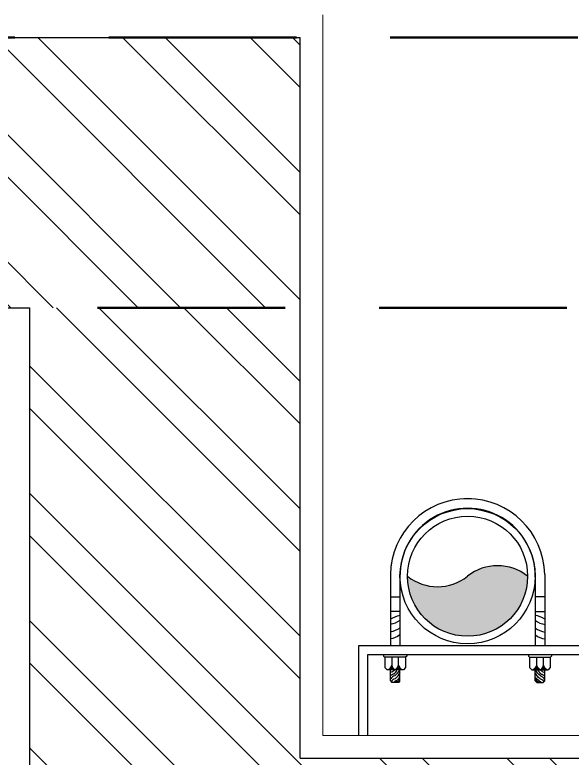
# Model space of a CAD drawing. Header units: inches. Extents: x -190799 to -189704, y -49100 to -46985.
# Drawn here: x -190022.61 to -190004.05, y -47372.37 to -47347.62 of the extents above; entities that cross this region are included whole.
import ezdxf

# ---------------------------------------------------------------- set-up
doc = ezdxf.new("R2010")
doc.units = ezdxf.units.IN
doc.header["$LTSCALE"] = 25
doc.header["$MEASUREMENT"] = 0
doc.linetypes.add('DASHED2', pattern=[0.375, 0.25, -0.125])
doc.layers.get('0').update_dxf_attribs({"lineweight": 0})
for name, color, linetype, lineweight in [('CWS', 180, 'Continuous', 18), ('PLASTER LINE', 1, 'Continuous', 5), ('PP-BEAM', 104, 'DASHED2', 50), ('PP-TOILET 4', 3, 'Continuous', 13), ('PP-WALL', 7, 'Continuous', 30), ('sechatch', 8, 'Continuous', 0), ('SH - ANGLE SUPPORT', 7, 'Continuous', 30)]:
    doc.layers.add(name, color=color, linetype=linetype, lineweight=lineweight)
doc.layers.add('SH - RWP', color=140, linetype='Continuous')
pattern_1 = [(315, (-190005.5472014655, -48317.74396592096), (2.121320343559643, 2.121320343559641), []), (315, (-190005.5472014655, -48319.15817948098), (2.121320343559643, 2.121320343559641), [])]

# ---------------------------------------------------------------- blocks, each defined once
blk = doc.blocks.new('*X19')
at = {"color": 0}
for p, q in [((113.6040440224238, 341.4692042597887), (113.7240518539459, 341.5892120913109)), ((113.7279130090329, 341.4162965511011), (114.3176786467903, 342.0060621888587)), ((113.8423566890578, 341.3539635358294), (114.318169125598, 341.8297759723697)), ((113.9481308900426, 341.2829610415177), (114.3186596044057, 341.6534897558808)), ((114.0456951115147, 341.2037485676931), (114.3191500832134, 341.4772035393918)), ((114.1352787081868, 341.1165554690687), (114.3196405620211, 341.3009173229029)), ((114.2169109186877, 341.0214109842728), (114.3201310408288, 341.1246311064139)), ((114.2904245531791, 340.9181479234677), (114.3206215196365, 340.948344889925))]:
    blk.add_line(p, q, dxfattribs=at)
blk = doc.blocks.new('rwp')
at = {"layer": 'SH - RWP', "lineweight": 30}
h = blk.add_hatch(color=256, dxfattribs=at)
edge = h.paths.add_edge_path()
edge.add_ellipse((-188950.0968138671, -47122.30944276684), major_axis=(1.131884257421873, -1.131884257421873), ratio=1, start_angle=96.33861705314149, end_angle=173.6613829461683, ccw=False)
edge.add_ellipse((-188951.0968138671, -47121.05951319105), major_axis=(-1.414213562374951, -1.414213562374951), ratio=0.9999999999973742, start_angle=-45.000000000959574, end_angle=135.0000000008091, ccw=False)
edge.add_ellipse((-188952.0968138671, -47119.80958361528), major_axis=(-1.131884257421873, -1.131884257421873), ratio=1, start_angle=6.338617053141469, end_angle=83.66138294415512)
at = {"layer": 'SH - ANGLE SUPPORT'}
for p, q in [((-188953.666458093, -47121.00095880189, -967.949206592016), (-188953.6664580929, -47123.36738670984, -967.949206592016)), ((-188953.6664580924, -47121.00102040151, -967.949206592016), (-188953.6664580924, -47123.36744830938, -967.949206592016)), ((-188948.5271924546, -47121.00095880189, -967.949206592016), (-188948.5271924547, -47123.36738670984, -967.949206592016)), ((-188948.5271924541, -47121.00102040151, -967.949206592016), (-188948.5271924541, -47123.36744830938, -967.949206592016)), ((-188953.346458093, -47121.07673970977, -967.949206592016), (-188953.346458093, -47123.36738670984, -967.949206592016)), ((-188953.3464580924, -47121.07680130939, -967.949206592016), (-188953.3464580924, -47123.36744830938, -967.949206592016)), ((-188948.8471924546, -47121.07673970977, -967.949206592016), (-188948.8471924546, -47123.36738670984, -967.949206592016)), ((-188948.8471924541, -47121.07680130939, -967.949206592016), (-188948.8471924541, -47123.36744830938, -967.949206592016)), ((-188953.666458093, -47121.74960115636, -967.949206592016), (-188953.346458093, -47121.74960115636, -967.949206592016)), ((-188953.6664580924, -47121.74966275599, -967.949206592016), (-188953.3464580924, -47121.74966275599, -967.949206592016)), ((-188948.5271924547, -47121.74960115636, -967.949206592016), (-188948.8471924546, -47121.74960115636, -967.949206592016)), ((-188948.5271924546, -47121.74960115636, -967.949206592016), (-188948.8471924546, -47121.74960115636, -967.949206592016)), ((-188948.5271924541, -47121.74966275599, -967.949206592016), (-188948.8471924541, -47121.74966275599, -967.949206592016)), ((-188948.5271924541, -47121.74966275599, -967.949206592016), (-188948.8471924541, -47121.74966275599, -967.949206592016)), ((-188953.3368398501, -47122.23073078197, -967.949206592016), (-188953.6568398502, -47122.23073078197, -967.949206592016)), ((-188953.3368398497, -47122.23079238168, -967.949206592016), (-188953.6568398497, -47122.23079238168, -967.949206592016)), ((-188948.8568106974, -47122.23073078197, -967.949206592016), (-188948.5368106973, -47122.23073078197, -967.949206592016)), ((-188948.8568106974, -47122.23073078197, -967.949206592016), (-188948.5368106973, -47122.23073078197, -967.949206592016)), ((-188948.8568106969, -47122.23079238168, -967.949206592016), (-188948.5368106969, -47122.23079238168, -967.949206592016)), ((-188948.8568106967, -47122.23079238168, -967.949206592016), (-188948.5368106969, -47122.23079238168, -967.949206592016)), ((-188953.8903525634, -47123.66232684848, -967.949206592016), (-188953.8903525634, -47123.72276761325, -967.949206592016)), ((-188953.8903525629, -47123.66238844811, -967.949206592016), (-188953.8903525629, -47123.7228292129, -967.949206592016)), ((-188953.8903525634, -47123.72276761325, -967.949206592016), (-188953.8576660083, -47123.75545416848, -967.949206592016)), ((-188953.8903525629, -47123.7228292129, -967.949206592016), (-188953.8576660078, -47123.75551576811, -967.949206592016)), ((-188953.1230232861, -47123.72276761336, -967.949206592016), (-188953.1605923556, -47123.76033668287, -967.949206592016)), ((-188953.1230232855, -47123.7228292129, -967.949206592016), (-188953.160592355, -47123.76039828252, -967.949206592016)), ((-188953.1230232861, -47123.66232684848, -967.949206592016), (-188953.1230232861, -47123.72276761336, -967.949206592016)), ((-188953.1230232855, -47123.66238844811, -967.949206592016), (-188953.1230232855, -47123.7228292129, -967.949206592016)), ((-188949.0708570933, -47123.66232684848, -967.949206592016), (-188949.0708570933, -47123.72276761336, -967.949206592016)), ((-188949.0708570928, -47123.66238844811, -967.949206592016), (-188949.0708570928, -47123.7228292129, -967.949206592016)), ((-188949.0708570933, -47123.72276761336, -967.949206592016), (-188949.0332880238, -47123.76033668287, -967.949206592016)), ((-188949.0708570928, -47123.7228292129, -967.949206592016), (-188949.0332880233, -47123.76039828252, -967.949206592016)), ((-188948.3035278159, -47123.72276761325, -967.949206592016), (-188948.3362143711, -47123.75545416848, -967.949206592016)), ((-188948.3035278155, -47123.7228292129, -967.949206592016), (-188948.3362143706, -47123.75551576811, -967.949206592016)), ((-188948.3035278159, -47123.66232684848, -967.949206592016), (-188948.3035278159, -47123.72276761325, -967.949206592016)), ((-188948.3035278155, -47123.66238844811, -967.949206592016), (-188948.3035278155, -47123.7228292129, -967.949206592016)), ((-188953.1557098411, -47123.75545416848, -967.949206592016), (-188953.8576660083, -47123.75545416848, -967.949206592016)), ((-188953.1557098406, -47123.75551576811, -967.949206592016), (-188953.8576660078, -47123.75551576811, -967.949206592016)), ((-188953.8531016355, -47123.76033668287, -967.949206592016), (-188953.8531016355, -47124.10285181779, -967.949206592016)), ((-188953.8531016349, -47123.76039828252, -967.949206592016), (-188953.8531016349, -47124.10291341739, -967.949206592016)), ((-188953.6144727311, -47123.75545416848, -967.949206592016), (-188953.6144727311, -47124.02564460496, -967.949206592016)), ((-188953.6144727307, -47123.75551576811, -967.949206592016), (-188953.6144727307, -47124.02570620461, -967.949206592016)), ((-188953.3992218002, -47124.02622438787, -967.949206592016), (-188953.3992218002, -47123.75545416848, -967.949206592016)), ((-188953.3992217998, -47124.02628598752, -967.949206592016), (-188953.3992217998, -47123.75551576811, -967.949206592016)), ((-188953.1605923556, -47123.76033668287, -967.949206592016), (-188953.1605923556, -47124.10285181779, -967.949206592016)), ((-188953.160592355, -47123.76039828252, -967.949206592016), (-188953.160592355, -47124.10291341739, -967.949206592016)), ((-188949.0381705383, -47123.75545416848, -967.949206592016), (-188948.3362143711, -47123.75545416848, -967.949206592016)), ((-188949.0381705376, -47123.75551576811, -967.949206592016), (-188948.3362143706, -47123.75551576811, -967.949206592016)), ((-188949.0332880238, -47123.76033668287, -967.949206592016), (-188949.0332880238, -47124.10285181779, -967.949206592016)), ((-188949.0332880233, -47123.76039828252, -967.949206592016), (-188949.0332880233, -47124.10291341739, -967.949206592016)), ((-188948.794658579, -47124.02622438787, -967.949206592016), (-188948.794658579, -47123.75545416848, -967.949206592016)), ((-188948.7946585786, -47124.02628598752, -967.949206592016), (-188948.7946585786, -47123.75551576811, -967.949206592016)), ((-188948.5794076482, -47123.75545416848, -967.949206592016), (-188948.5794076482, -47124.02564460496, -967.949206592016)), ((-188948.5794076477, -47123.75551576811, -967.949206592016), (-188948.5794076477, -47124.02570620461, -967.949206592016)), ((-188948.340778744, -47123.76033668287, -967.949206592016), (-188948.340778744, -47124.10285181779, -967.949206592016)), ((-188948.3407787434, -47123.76039828252, -967.949206592016), (-188948.3407787434, -47124.10291341739, -967.949206592016)), ((-188953.8531016355, -47124.10285181779, -967.949206592016), (-188953.7785997794, -47124.17735367376, -967.949206592016)), ((-188953.8531016349, -47124.10291341739, -967.949206592016), (-188953.7785997789, -47124.17741527341, -967.949206592016)), ((-188953.2350942116, -47124.17735367376, -967.949206592016), (-188953.7785997794, -47124.17735367376, -967.949206592016)), ((-188953.2350942111, -47124.17741527341, -967.949206592016), (-188953.7785997789, -47124.17741527341, -967.949206592016)), ((-188953.6668469955, -47124.54101303458, -967.949206592016), (-188953.6668469955, -47124.17735367376, -967.949206592016)), ((-188953.6668469949, -47124.54107463418, -967.949206592016), (-188953.6668469949, -47124.17741527341, -967.949206592016)), ((-188953.3468469955, -47124.54097724138, -967.949206592016), (-188953.3468469955, -47124.17735367376, -967.949206592016)), ((-188953.346846995, -47124.54103884092, -967.949206592016), (-188953.346846995, -47124.17741527341, -967.949206592016)), ((-188953.1605923556, -47124.10285181779, -967.949206592016), (-188953.2350942116, -47124.17735367376, -967.949206592016)), ((-188953.160592355, -47124.10291341739, -967.949206592016), (-188953.2350942111, -47124.17741527341, -967.949206592016)), ((-188949.0332880238, -47124.10285181779, -967.949206592016), (-188948.9587861678, -47124.17735367376, -967.949206592016)), ((-188949.0332880233, -47124.10291341739, -967.949206592016), (-188948.9587861673, -47124.17741527341, -967.949206592016)), ((-188948.9587861678, -47124.17735367376, -967.949206592016), (-188948.4152806, -47124.17735367376, -967.949206592016)), ((-188948.9587861673, -47124.17741527341, -967.949206592016), (-188948.4152805994, -47124.17741527341, -967.949206592016)), ((-188948.8470333838, -47124.54097724138, -967.949206592016), (-188948.8470333838, -47124.17735367376, -967.949206592016)), ((-188948.8470333834, -47124.54103884092, -967.949206592016), (-188948.8470333834, -47124.17741527341, -967.949206592016)), ((-188948.527033384, -47124.54101303458, -967.949206592016), (-188948.527033384, -47124.17735367376, -967.949206592016)), ((-188948.5270333833, -47124.54107463418, -967.949206592016), (-188948.5270333833, -47124.17741527341, -967.949206592016)), ((-188948.340778744, -47124.10285181779, -967.949206592016), (-188948.4152806, -47124.17735367376, -967.949206592016)), ((-188948.3407787434, -47124.10291341739, -967.949206592016), (-188948.4152805994, -47124.17741527341, -967.949206592016)), ((-188953.6668827888, -47124.54097724138, -967.949206592016), (-188953.6142599813, -47124.59360004868, -967.949206592016)), ((-188953.6668827882, -47124.54103884092, -967.949206592016), (-188953.6142599809, -47124.59366164831, -967.949206592016)), ((-188953.3994698029, -47124.59360004868, -967.949206592016), (-188953.6142599813, -47124.59360004868, -967.949206592016)), ((-188953.3994698023, -47124.59366164831, -967.949206592016), (-188953.6142599809, -47124.59366164831, -967.949206592016)), ((-188953.3468469955, -47124.54097724138, -967.949206592016), (-188953.3994698029, -47124.59360004868, -967.949206592016)), ((-188953.346846995, -47124.54103884092, -967.949206592016), (-188953.3994698023, -47124.59366164831, -967.949206592016)), ((-188948.8470333838, -47124.54097724138, -967.949206592016), (-188948.7944105765, -47124.59360004868, -967.949206592016)), ((-188948.8470333834, -47124.54103884092, -967.949206592016), (-188948.794410576, -47124.59366164831, -967.949206592016)), ((-188948.7944105765, -47124.59360004868, -967.949206592016), (-188948.579620398, -47124.59360004868, -967.949206592016)), ((-188948.794410576, -47124.59366164831, -967.949206592016), (-188948.5796203974, -47124.59366164831, -967.949206592016)), ((-188948.5269975907, -47124.54097724138, -967.949206592016), (-188948.579620398, -47124.59360004868, -967.949206592016)), ((-188948.5269975901, -47124.54103884092, -967.949206592016), (-188948.5796203974, -47124.59366164831, -967.949206592016))]:
    blk.add_line(p, q, dxfattribs=at)
at = {"layer": 'SH - ANGLE SUPPORT', "lineweight": 30, "ltscale": 30}
for centre, radius, start, end in [((-188951.0968252739, -47121.04743988637, -967.949206592016), 2.570053173803593, 1.03628795969257, 178.9637120403074), ((-188951.0968252733, -47121.04750148611, -967.949206592016), 2.570053173803593, 1.03628795968503, 178.963712040315), ((-188951.0968252738, -47121.04738671277, -967.949206592016), 2.249999999973499, 358.9648763292182, 180.8913035842331), ((-188951.0968252732, -47121.0474483124, -967.949206592016), 2.249999999973499, 358.9648763292032, 180.8913035842525)]:
    blk.add_arc(centre, radius, start, end, dxfattribs=at)
at = {"layer": 'SH - ANGLE SUPPORT', "extrusion": (0, 0, -1)}
for centre, major_axis, ratio, start_param, end_param in [((-188953.1266579546, -47123.39463167317, -967.949206592016), (0.7483036439644555, -0.7483036439644598), 0.9999999996438159, 3.391710508010214, 3.722963248040837), ((-188953.126657954, -47123.39469327271, -967.949206592016), (0.7483036439644577, -0.7483036439644576), 0.9999999996438159, 3.391710508017021, 3.722963248071372), ((-188953.8074735742, -47121.90446553976, -967.949206592016), (0.5499938548614092, -0.5499938548614123), 0.9999999996759106, 0.1632660789402746, 0.609270106304321), ((-188953.8074735738, -47121.9045271393, -967.949206592016), (0.5499938548614107, -0.5499938548614107), 0.9999999996759106, 0.1632660789402746, 0.6092701062936144), ((-188952.7983986465, -47123.31156215176, -967.949206592016), (0.6743739490639916, -0.6743739490639953), 0.9999995311078937, 3.304858807655224, 3.314800786636747), ((-188952.7983986459, -47123.31162375142, -967.949206592016), (0.6743739490639936, -0.6743739490639933), 0.9999995311078936, 3.304858807680375, 3.314800786634117), ((-188953.8074735742, -47122.15260376805, -967.949206592016), (0.5499938548614092, -0.5499938548614123), 0.9999999996759106, 0.1632660788972726, 0.609270106273636), ((-188953.8074735738, -47122.1526653677, -967.949206592016), (0.5499938548614107, -0.5499938548614107), 0.9999999996759106, 0.1632660788633934, 0.6092701062629294), ((-188952.7983986465, -47123.55970038017, -967.949206592016), (0.6743742929851441, 0.6743742929851401), 0.999999518227433, 4.875654981944805, 4.885596951981116), ((-188952.7983986459, -47123.55976197982, -967.949206592016), (0.6743742929851421, 0.6743742929851421), 0.9999995182274332, 4.875654981974916, 4.885596952011176), ((-188953.8074735742, -47122.38419913567, -967.949206592016), (0.5499938549968616, 0.5499938549968587), 0.9999999998192924, 1.734062405629884, 2.180066432845873), ((-188953.8074735738, -47122.38426073521, -967.949206592016), (0.5499938549968599, 0.5499938549968602), 0.9999999998192924, 1.734062405639007, 2.18006643293009), ((-188952.7983986465, -47123.79129574777, -967.949206592016), (0.6743742929851441, 0.6743742929851401), 0.999999518227433, 4.875654981949765, 4.885596951983746), ((-188952.7983986459, -47123.79135734731, -967.949206592016), (0.6743742929851421, 0.6743742929851421), 0.9999995182274332, 4.875654981947285, 4.885596952013805), ((-188949.0439751315, -47123.95348806639, -967.949206592016), (0.1836427452739949, 0.1836427452739939), 0.9999999999368012, 1.061026314161397, 1.819612572080839), ((-188949.0439751309, -47123.95354966598, -967.949206592016), (0.1836427452739943, 0.1836427452739944), 0.9999999999368012, 1.061026314482183, 1.819612572175653), ((-188948.4198675735, -47124.00436458047, -967.949206592016), (0.3174102309503301, 0.3174102309503283), 0.9999999999057578, 2.957247137274627, 3.531377346074381), ((-188948.4198675731, -47124.00442618009, -967.949206592016), (0.3174102309503291, 0.3174102309503292), 0.9999999999057578, 2.957247137262742, 3.531377346298223), ((-188948.5441608152, -47123.95348806639, -967.949206592016), (0.1836427452988976, -0.1836427452988986), 0.999999999796716, 1.317026384468443, 2.0805663391731), ((-188948.5441608147, -47123.95354966598, -967.949206592016), (0.1836427452988981, -0.1836427452988981), 0.9999999997967158, 1.317026384795895, 2.080566339319822), ((-188948.4180220282, -47124.04943386157, -967.949206592016), (0.2498462547944103, 0.2498462547944089), 0.9999999997529784, 3.071035400043546, 3.556541279240993), ((-188948.4180220276, -47124.04949546119, -967.949206592016), (0.2498462547944095, 0.2498462547944096), 0.9999999997529783, 3.071035400037739, 3.556541279278682), ((-188948.3270008914, -47123.80572951908, -967.949206592016), (0.3609602734330835, -0.3609602734330856), 0.9999999985248337, 1.329768372036687, 1.540798847705387), ((-188948.3270008908, -47123.80579111868, -967.949206592016), (0.3609602734330845, -0.3609602734330845), 0.9999999985248337, 1.32976837205076, 1.540798847705387), ((-188948.8006405043, -47123.99591065946, -967.949206592016), (0.1574100662167226, -0.1574100662167236), 0.9999999999492625, -0.6581166820425643, 0.1674448601498328), ((-188948.8006405038, -47123.99597225912, -967.949206592016), (0.1574100662167231, -0.1574100662167231), 0.9999999999492625, -0.6581166818591688, 0.1674448602460581), ((-188948.6371630341, -47124.47928326397, -967.949206592016), (0.1705916076496879, 0.1705916076496869), 0.999999999760294, 5.688778807154859, 5.971833700017249), ((-188948.6371630334, -47124.47934486362, -967.949206592016), (0.1705916076496874, 0.1705916076496874), 0.999999999760294, 5.688778807389919, 5.971833700054205), ((-188948.3299226793, -47123.95348806639, -967.949206592016), (0.1836427452739939, -0.1836427452739949), 0.9999999999368008, 1.32198008156326, 2.080566339281674), ((-188948.3299226788, -47123.95354966598, -967.949206592016), (0.1836427452739944, -0.1836427452739943), 0.9999999999368008, 1.32198008156326, 2.080566339086045), ((-188948.4266461518, -47124.10154468217, -967.949206592016), (0.3202001284227909, 0.3202001284227893), 0.9999999999894763, 2.954778906703427, 3.562597790643836), ((-188948.4266461512, -47124.10160628188, -967.949206592016), (0.32020012842279, 0.3202001284227902), 0.9999999999894763, 2.954778906786219, 3.562597790696368), ((-188948.4492935954, -47124.10503722765, -967.949206592016), (0.3609602731301504, -0.3609602731301524), 0.9999999993591626, 1.329768371787923, 1.678717008267329), ((-188948.4492935949, -47124.10509882731, -967.949206592016), (0.3609602731301515, -0.3609602731301514), 0.9999999993591624, 1.329768371788388, 1.678717008386833), ((-188948.4726005044, -47124.14390854447, -967.949206592016), (0.3609602733034902, -0.3609602733034922), 0.9999999989039782, 1.329768371934727, 1.608853964360784), ((-188948.472600504, -47124.14397014413, -967.949206592016), (0.3609602733034912, -0.3609602733034912), 0.9999999989039782, 1.329768371976483, 1.608853964560186), ((-188948.7252744999, -47124.66127218498, -967.949206592016), (0.1348098848379319, -0.1348098848379327), 0.9999999999832394, 4.157022774563808, 5.034816392581106), ((-188948.7252744994, -47124.66133378464, -967.949206592016), (0.1348098848379323, -0.1348098848379323), 0.9999999999832394, 4.157022774644297, 5.034816392460339), ((-188948.71716431, -47124.55963857067, -967.949206592016), (0.134414760636515, 0.1344147606365142), 0.999999999943205, 5.728383428850945, 6.607487426763895), ((-188948.7171643096, -47124.5597001703, -967.949206592016), (0.1344147606365146, 0.1344147606365146), 0.999999999943205, 5.72838342841378, 6.607487426618772), ((-188948.695430473, -47124.55313844277, -967.949206592016), (0.1705916076887829, 0.1705916076887819), 0.9999999996600237, 5.688778807161095, 6.270402491436597), ((-188948.6954304725, -47124.5532000424, -967.949206592016), (0.1705916076887824, 0.1705916076887824), 0.9999999996600238, 5.688778806993591, 6.270402491376283), ((-188948.7827626473, -47124.81746228939, -967.949206592016), (0.1705916081115291, -0.1705916081115301), 0.9999999983057132, 4.117982481218434, 4.309006795710234), ((-188948.7827626466, -47124.81752388901, -967.949206592016), (0.1705916081115296, -0.1705916081115296), 0.999999998305713, 4.117982481200848, 4.309006795710234), ((-188948.7475861446, -47124.6354748169, -967.949206592016), (0.070498842857397, 0.07049884285739659), 0.9999999987001685, 5.845023447305541, 6.635131608040659), ((-188948.747586144, -47124.63553641661, -967.949206592016), (0.0704988428573968, 0.0704988428573968), 0.9999999987001688, 5.845023447049522, 6.63513160759325)]:
    blk.add_ellipse(centre, major_axis=major_axis, ratio=ratio, start_param=start_param, end_param=end_param, dxfattribs=at)
at = {"layer": 'SH - ANGLE SUPPORT'}
for centre, major_axis, ratio, start_param, end_param in [((-188949.0669925931, -47123.39463167317, -967.949206592016), (-0.7483036439644599, -0.7483036439644554), 0.9999999996438159, 3.391710508000295, 3.722963247976156), ((-188949.066992593, -47123.39463167317, -967.949206592016), (-0.7483036439644599, -0.7483036439644554), 0.9999999996438159, 3.391710507966842, 3.722963247976156), ((-188949.0669925926, -47123.39469327271, -967.949206592016), (-0.7483036439644577, -0.7483036439644576), 0.9999999996438159, 3.391710508013618, 3.722963248048718), ((-188949.0669925925, -47123.39469327271, -967.949206592016), (-0.7483036439644577, -0.7483036439644576), 0.9999999996438159, 3.391710508013618, 3.722963248048718), ((-188949.3952519012, -47123.31156215176, -967.949206592016), (-0.6743739490639956, -0.6743739490639913), 0.9999995311078936, 3.304858807682855, 3.314800786628858), ((-188949.395251901, -47123.31156215176, -967.949206592016), (-0.6743739490639956, -0.6743739490639913), 0.9999995311078936, 3.304858807637689, 3.314800786573997), ((-188949.3952519006, -47123.31162375142, -967.949206592016), (-0.6743739490639936, -0.6743739490639933), 0.9999995311078936, 3.3048588076678, 3.314800786604057), ((-188949.3952519006, -47123.31162375142, -967.949206592016), (-0.6743739490639936, -0.6743739490639933), 0.9999995311078936, 3.3048588076678, 3.314800786604057), ((-188948.3861769733, -47121.90446553976, -967.949206592016), (-0.5499938548614123, -0.5499938548614092), 0.9999999996759106, 0.1632660789278965, 0.6092701063103915), ((-188948.3861769733, -47121.90446553976, -967.949206592016), (-0.5499938548614123, -0.5499938548614092), 0.9999999996759106, 0.1632660789278965, 0.6092701063103915), ((-188948.3861769728, -47121.9045271393, -967.949206592016), (-0.5499938548614107, -0.5499938548614107), 0.9999999996759106, 0.1632660789278965, 0.6092701062889785), ((-188948.3861769726, -47121.9045271393, -967.949206592016), (-0.5499938548614107, -0.5499938548614107), 0.9999999996759106, 0.1632660789711128, 0.6092701062982505), ((-188949.3952519012, -47123.55970038017, -967.949206592016), (-0.6743742929851401, 0.6743742929851441), 0.999999518227433, 4.875654981984836, 4.885596952016435), ((-188949.395251901, -47123.55970038017, -967.949206592016), (-0.6743742929851401, 0.6743742929851441), 0.999999518227433, 4.875654981974916, 4.885596952011175), ((-188949.3952519006, -47123.55976197982, -967.949206592016), (-0.6743742929851421, 0.6743742929851421), 0.9999995182274332, 4.875654981904773, 4.885596951996146), ((-188949.3952519006, -47123.55976197982, -967.949206592016), (-0.6743742929851421, 0.6743742929851421), 0.9999995182274332, 4.875654981904773, 4.885596951996146), ((-188948.3861769733, -47122.15260376805, -967.949206592016), (-0.5499938548614123, -0.5499938548614092), 0.9999999996759106, 0.1632660789278965, 0.6092701062889785), ((-188948.3861769733, -47122.15260376805, -967.949206592016), (-0.5499938548614123, -0.5499938548614092), 0.9999999996759106, 0.1632660789278965, 0.6092701062889785), ((-188948.3861769728, -47122.1526653677, -967.949206592016), (-0.5499938548614107, -0.5499938548614107), 0.9999999996759106, 0.1632660789094365, 0.609270106295049), ((-188948.3861769726, -47122.1526653677, -967.949206592016), (-0.5499938548614107, -0.5499938548614107), 0.9999999996759106, 0.1632660789341927, 0.609270106282908), ((-188949.3952519012, -47123.79129574777, -967.949206592016), (-0.6743742929851401, 0.6743742929851441), 0.999999518227433, 4.87565498196482, 4.885596952001405), ((-188949.395251901, -47123.79129574777, -967.949206592016), (-0.6743742929851401, 0.6743742929851441), 0.999999518227433, 4.87565498195986, 4.885596951996146), ((-188949.3952519006, -47123.79135734731, -967.949206592016), (-0.6743742929851421, 0.6743742929851421), 0.9999995182274332, 4.875654981924789, 4.885596951996146), ((-188949.3952519006, -47123.79135734731, -967.949206592016), (-0.6743742929851421, 0.6743742929851421), 0.9999995182274332, 4.875654981924789, 4.885596951996146), ((-188948.3861769733, -47122.38419913567, -967.949206592016), (-0.5499938549968584, 0.5499938549968617), 0.9999999998192924, 1.734062405617506, 2.180066432825894), ((-188948.3861769733, -47122.38419913567, -967.949206592016), (-0.5499938549968584, 0.5499938549968617), 0.9999999998192924, 1.734062405617506, 2.180066432825894), ((-188948.3861769728, -47122.38426073521, -967.949206592016), (-0.5499938549968599, 0.5499938549968602), 0.9999999998192924, 1.734062405642048, 2.180066432877992), ((-188948.3861769726, -47122.38426073521, -967.949206592016), (-0.5499938549968599, 0.5499938549968602), 0.9999999998192924, 1.734062405635966, 2.180066432841237), ((-188953.8639577001, -47123.95348806639, -967.949206592016), (-0.183642745273995, -0.1836427452739938), 0.9999999999368008, 1.321980081277932, 2.080566339260109), ((-188953.8639576996, -47123.95354966598, -967.949206592016), (-0.1836427452739944, -0.1836427452739943), 0.9999999999368008, 1.321980081617566, 2.080566339205425), ((-188953.5567173454, -47124.47928326397, -967.949206592016), (-0.1705916076496869, 0.1705916076496879), 0.999999999760294, 5.68877880723861, 5.971833700035727), ((-188953.5567173448, -47124.47934486362, -967.949206592016), (-0.1705916076496874, 0.1705916076496874), 0.999999999760294, 5.688778807306168, 5.971833700054205), ((-188953.3932398751, -47123.99591065946, -967.949206592016), (-0.1574100662167236, -0.1574100662167226), 0.9999999999492625, -0.6581166819626016, 0.1674448601924983), ((-188953.3932398746, -47123.99597225912, -967.949206592016), (-0.1574100662167231, -0.1574100662167231), 0.9999999999492625, -0.6581166819626016, 0.1674448601280432), ((-188953.8668794881, -47123.80572951908, -967.949206592016), (-0.3609602734330856, -0.3609602734330835), 0.9999999985248337, 1.329768372036687, 1.540798847650109), ((-188953.8668794875, -47123.80579111868, -967.949206592016), (-0.3609602734330845, -0.3609602734330845), 0.9999999985248337, 1.329768371781203, 1.540798847649254), ((-188953.7758583511, -47124.04943386157, -967.949206592016), (-0.2498462547944088, 0.2498462547944103), 0.9999999997529783, 3.071035399993753, 3.556541279311888), ((-188953.7758583507, -47124.04949546119, -967.949206592016), (-0.2498462547944095, 0.2498462547944096), 0.9999999997529783, 3.071035400084627, 3.556541279278682), ((-188953.7740128057, -47124.00436458047, -967.949206592016), (-0.3174102309503282, 0.3174102309503302), 0.9999999999057579, 2.957247137396159, 3.531377346333558), ((-188953.7740128052, -47124.00442618009, -967.949206592016), (-0.3174102309503291, 0.3174102309503292), 0.9999999999057578, 2.957247137268684, 3.531377346141322), ((-188953.6497195642, -47123.95348806639, -967.949206592016), (-0.1836427452988986, -0.1836427452988976), 0.999999999796716, 1.317026384605051, 2.080566339216231), ((-188953.6497195635, -47123.95354966598, -967.949206592016), (-0.1836427452988981, -0.1836427452988981), 0.9999999997967158, 1.317026384331836, 2.0805663391731), ((-188953.1499052479, -47123.95348806639, -967.949206592016), (-0.1836427452739938, 0.183642745273995), 0.9999999999368012, 1.061026314106713, 1.819612571890326), ((-188953.1499052474, -47123.95354966598, -967.949206592016), (-0.1836427452739943, 0.1836427452739944), 0.9999999999368012, 1.061026314259212, 1.819612572080839), ((-188953.4984499064, -47124.55313844277, -967.949206592016), (-0.1705916076887818, 0.170591607688783), 0.9999999996600238, 5.68877880722726, 6.270402491376283), ((-188953.4984499059, -47124.5532000424, -967.949206592016), (-0.1705916076887823, 0.1705916076887825), 0.9999999996600238, 5.688778807193481, 6.270402491375513), ((-188953.4767160692, -47124.55963857067, -967.949206592016), (-0.1344147606365142, 0.134414760636515), 0.999999999943205, 5.728383428770293, 6.607487426642547), ((-188953.4767160688, -47124.5597001703, -967.949206592016), (-0.1344147606365146, 0.1344147606365146), 0.999999999943205, 5.728383428810619, 6.607487426932795), ((-188953.4686058794, -47124.66127218498, -967.949206592016), (-0.1348098848379327, -0.1348098848379319), 0.9999999999832394, 4.157022774693521, 5.034816392629314), ((-188953.4686058789, -47124.66133378464, -967.949206592016), (-0.1348098848379323, -0.1348098848379323), 0.9999999999832394, 4.157022774644297, 5.034816392291363), ((-188953.7672342276, -47124.10154468217, -967.949206592016), (-0.3202001284227891, 0.3202001284227912), 0.9999999999894765, 2.954778906553248, 3.562597790696368), ((-188953.7672342271, -47124.10160628188, -967.949206592016), (-0.32020012842279, 0.3202001284227902), 0.9999999999894763, 2.954778906892884, 3.56259779089861), ((-188953.744586784, -47124.10503722765, -967.949206592016), (-0.3609602731301526, -0.3609602731301503), 0.9999999993591626, 1.32976837181607, 1.678717008386833), ((-188953.7445867833, -47124.10509882731, -967.949206592016), (-0.3609602731301515, -0.3609602731301514), 0.9999999993591624, 1.329768371871435, 1.678717008386833), ((-188953.7212798749, -47124.14390854447, -967.949206592016), (-0.3609602733034923, -0.3609602733034901), 0.9999999989039782, 1.329768372066336, 1.608853964617158), ((-188953.7212798744, -47124.14397014413, -967.949206592016), (-0.3609602733034912, -0.3609602733034912), 0.9999999989039782, 1.329768372066336, 1.608853964617158), ((-188953.4462942349, -47124.6354748169, -967.949206592016), (-0.07049884285739659, 0.070498842857397), 0.9999999987001685, 5.845023447367468, 6.635131607766639), ((-188953.4462942344, -47124.63553641661, -967.949206592016), (-0.0704988428573968, 0.0704988428573968), 0.9999999987001688, 5.845023447631804, 6.635131607766639), ((-188953.4111177321, -47124.81746228939, -967.949206592016), (-0.1705916081115301, -0.1705916081115291), 0.9999999983057132, 4.117982481619605, 4.309006795757587), ((-188953.4111177316, -47124.81752388901, -967.949206592016), (-0.1705916081115296, -0.1705916081115296), 0.999999998305713, 4.117982481585826, 4.309006795955818)]:
    blk.add_ellipse(centre, major_axis=major_axis, ratio=ratio, start_param=start_param, end_param=end_param, dxfattribs=at)
at = {"layer": 'SH - RWP', "lineweight": 30}
for radius in [2.25, 2]:
    blk.add_circle((-188951.0968138671, -47121.05951319105, -967.949206592016), radius, dxfattribs=at)
for centre, start, end in [((-188950.0968138671, -47122.30944276684, -967.949206592016), 51.33861705367175, 128.6613829463282), ((-188952.0968138671, -47119.80958361528, -967.949206592016), 231.3386170536718, 308.6613829463283)]:
    blk.add_arc(centre, 1.600726067880088, start, end, dxfattribs=at)
at = {"layer": 'SH - ANGLE SUPPORT', "extrusion": (0, 0, -1)}
for p, xscale, yscale, zscale, rotation in [((188890.0338178014, -47102.88456624368, 967.949206592016), 0.1862546400225255, 0.1862546399643179, -0.1862546400225255, 270.0000000000002), ((188890.0338178009, -47102.8846278433, 967.949206592016), 0.1862546400225255, 0.1862546400225255, -0.1862546400225255, 270), ((188889.7660575905, -47102.88514602656, 967.949206592016), 0.1862546400225255, 0.1862546399643179, -0.1862546400225255, 270.0000000000002), ((188889.76605759, -47102.88520762618, 967.949206592016), 0.1862546400225255, 0.1862546400225255, -0.1862546400225255, 270), ((189012.4278227889, -47102.88514602656, 967.949206592016), -0.1862546400225255, 0.1862546400225255, -0.1862546400003328, 90.00000000000017), ((189012.4278227884, -47102.88520762618, 967.949206592016), -0.1862546400225255, 0.1862546400225255, -0.1862546400225255, 89.99999999999997), ((189012.160062578, -47102.88456624368, 967.949206592016), -0.1862546400225255, 0.1862546400225255, -0.1862546400003328, 90.00000000000017), ((189012.1600625774, -47102.8846278433, 967.949206592016), -0.1862546400225255, 0.1862546400225255, -0.1862546400225255, 89.99999999999997)]:
    blk.add_blockref('*X19', p, dxfattribs=dict(at, xscale=xscale, yscale=yscale, zscale=zscale, rotation=rotation))

msp = doc.modelspace()

# ---------------------------------------------------------------- hatches: boundary and pattern name
at = {"layer": 'sechatch', "ltscale": 30}
h = msp.add_hatch(dxfattribs=at)
h.set_pattern_fill('ANSI32', color=256, scale=8, angle=270)
h.set_pattern_definition([(315, (-190045.0956947778, -47350.58200141103), (2.121320343559643, 2.121320343559641), []), (315, (-190045.0956947778, -47351.99621497103), (2.121320343559643, 2.121320343559641), [])])
h.paths.add_polyline_path([(-190022.110429467, -47348.36745093904), (-190083.6104294669, -47348.36745093904), (-190083.6104294669, -47357.36745093904), (-190022.110429467, -47357.36745093904)])
h.paths.add_polyline_path([(-190083.6104294669, -47348.36745093904), (-190092.610429467, -47348.36745093904), (-190092.610429467, -47372.36745093933), (-190083.6104294671, -47372.36745093933), (-190083.6104294671, -47357.36745093904)])
h.paths.add_polyline_path([(-190083.6104294671, -47390.36745093932), (-190092.610429467, -47390.36745093932), (-190092.610429467, -47424.86745093942), (-190083.6104294671, -47424.86745093942)])
h.paths.add_polyline_path([(-190013.110429467, -47348.36745093904), (-190022.110429467, -47348.36745093904), (-190022.110429467, -47357.36745093904), (-190013.110429467, -47357.36745093904)])
h = msp.add_hatch(dxfattribs=at)
h.set_pattern_fill('ANSI32,_O', color=256, scale=8, angle=270)
h.set_pattern_definition(pattern_1)
h.paths.add_polyline_path([(-190013.110429467, -47357.36745093904), (-190022.110429467, -47357.36745093904), (-190022.110429467, -47372.36745093933), (-190013.110429467, -47372.36745093933)])
h = msp.add_hatch(dxfattribs=at)
h.set_pattern_fill('ANSI32,_O', color=256, scale=8, angle=270)
h.set_pattern_definition(pattern_1)
h.paths.add_polyline_path([(-189989.110429467, -47372.36745093933), (-190013.110429467, -47372.36745093933), (-190022.110429467, -47372.36745093933), (-190022.110429467, -47381.36745093932), (-189989.110429467, -47381.36745093935)])

# ---------------------------------------------------------------- linework, layer by layer
at = {"layer": 'PLASTER LINE', "ltscale": 30}
for p, q in [((-190012.360429467, -47347.61745093904), (-190012.360429467, -47371.61745093932)), ((-189986.8604294671, -47371.61745093932), (-190012.3604294671, -47371.61745093932))]:
    msp.add_line(p, q, dxfattribs=at)
at = {"layer": 'PP-BEAM'}
for p, q in [((-190497.610429467, -47348.36745093945), (-189986.1104294671, -47348.36745093879)), ((-190488.6104294669, -47357.36745093942), (-189986.1104294671, -47357.36745093879))]:
    msp.add_line(p, q, dxfattribs=at)
at = {"layer": 'PP-TOILET 4', "ltscale": 30}
msp.add_lwpolyline([(-189989.110429467, -47424.86745093932), (-189989.110429467, -47381.36745093935), (-190022.110429467, -47381.36745093935), (-190022.110429467, -47357.36745093883), (-190083.610429467, -47357.36745093883), (-190083.6104294671, -47424.86745093931)], close=True, dxfattribs=at)
at = {"layer": 'PP-WALL', "ltscale": 10}
for p, q in [((-190092.610429467, -47348.36745093904), (-190013.110429467, -47348.36745093904)), ((-190013.110429467, -47372.36745093933), (-190013.110429467, -47348.36745093904)), ((-190083.6104294671, -47357.36745093904), (-190022.110429467, -47357.36745093904)), ((-190022.110429467, -47372.36745093933), (-190022.110429467, -47357.36745093904)), ((-190022.110429467, -47381.36745093932), (-190022.110429467, -47372.36745093933)), ((-190013.1104294671, -47372.36745093933), (-189986.1104294671, -47372.36745093933))]:
    msp.add_line(p, q, dxfattribs=at)
at = {"layer": 'SH - ANGLE SUPPORT'}
for points in [[(-190011.1554324699, -47371.61685609617), (-190011.1554309762, -47368.61744045807), (-189990.1100417265, -47368.61744045807), (-189990.1098627598, -47371.61745093935)], [(-190010.8604923313, -47371.61685624303), (-190010.8604909844, -47368.91238059666), (-189990.4049642709, -47368.91238059666), (-189990.4048028979, -47371.61746853414)]]:
    msp.add_lwpolyline(points, dxfattribs=at)

# ---------------------------------------------------------------- block references
at = {"layer": 'CWS', "ltscale": 30}
msp.add_blockref('rwp', (-1056.440110000229, -245.2500537478263, 967.949206592016), dxfattribs=at)

doc.saveas('drawing.dxf')
